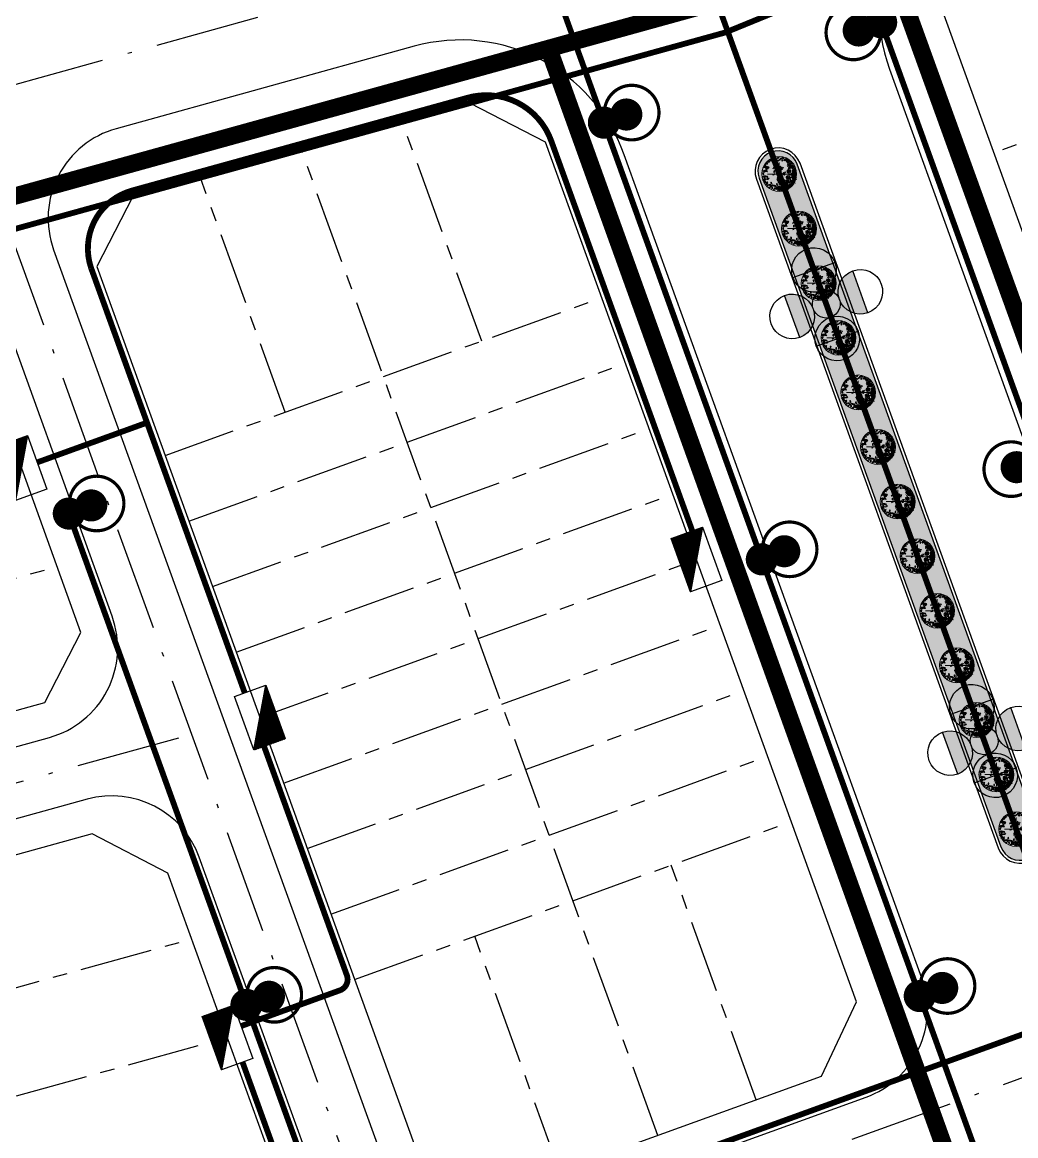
# Model space of a CAD drawing. Header units: metres. Extents: x 566107 to 571261, y 2062953 to 2068466.
# Drawn here: x 568546.2 to 568631.7, y 2066338.8 to 2066434.7 of the extents above; entities that cross this region are included whole.
import ezdxf

# ---------------------------------------------------------------- set-up
doc = ezdxf.new("R2010")
doc.units = ezdxf.units.M
for name, pattern in [('ACAD_ISO10W100', [18.5, 12, -3, 0.5, -3]), ('CENTER', [2, 1.25, -0.25, 0.25, -0.25]), ('HIDDEN', [0.375, 0.25, -0.125])]:
    doc.linetypes.add(name, pattern=pattern)
for name, color, linetype in [('BoThamCo', 94, 'CONTINUOUS'), ('ChiaLo', 128, 'CENTER'), ('Dien', 1, 'CONTINUOUS'), ('Dien CS', 2, 'CONTINUOUS'), ('Dien SH', 6, 'CONTINUOUS'), ('hacth sdd', 8, 'CONTINUOUS'), ('LogDg', 7, 'CONTINUOUS'), ('RANHGIOI', 2, 'HIDDEN'), ('TimDg', 222, 'CONTINUOUS'), ('ViaHeS', 32, 'CONTINUOUS')]:
    doc.layers.add(name, color=color, linetype=linetype)
doc.layers.add('DEN CH', color=3, linetype='CONTINUOUS', lineweight=15)
doc.layers.add('ngau', color=98, linetype='CONTINUOUS', lineweight=9)
doc.styles.get("Standard").update_dxf_attribs({"font": 'VHARIALN.TTF'})
doc.linetypes.add('DD0', pattern='A,12.7,-5.08,["0,4kV",Standard,S=2.54,R=0,X=-2.54,Y=-1.27],-9.35', length=27.13)
doc.linetypes.add('DIEN22KV', pattern='A,12.7,-5.08,["22KV",Standard,S=2.54,R=0,X=-2.54,Y=-1.27],-9.08', length=26.86)
doc.linetypes.add('DIEN35KV', pattern='A,12.7,-5.08,["35KV",Standard,S=2.54,R=0,X=-2.54,Y=-1.27],-9.08', length=26.86)
doc.linetypes.add('DIENCS_LINE', pattern='A,12.7,-5.08,["CS",Standard,S=2.54,R=0,X=-2.54,Y=-1.27],-6.35', length=24.13)

# ---------------------------------------------------------------- blocks, each defined once
blk = doc.blocks.new('ngau')
at = {"layer": 'ngau', "linetype": 'Continuous'}
for p, q in [((0, -1), (0, 1)), ((-1, 0), (1, 0))]:
    blk.add_line(p, q, dxfattribs=at)
blk.add_circle((0, 0), 1.5, dxfattribs=at)
for centre, major_axis, start_param, end_param in [((-1.113, 0.817), (0.0983, 0.0983), 5.687855, 7.236786), ((-0.891, 0.909), (0.127, 0.127), 0.403084, 1.927372), ((-0.987, 1.15), (-0.127, 0.127), 1.97388, 3.498168), ((-0.807, 1.097), (-0.0983, 0.0983), 4.117059, 5.665989), ((-0.694, 1.26), (0.0983, 0.0983), 2.546262, 4.095193), ((-0.472, 1.021), (0.118, 0.118), 0.783862, 2.192432), ((-0.636, 1.215), (0.118, 0.118), 3.925455, 5.334025), ((-0.583, 1.239), (-0.0983, 0.0983), 4.117059, 5.665989), ((-0.47, 1.402), (-0.0983, 0.0983), 0.975466, 2.524397), ((-0.502, 0.889), (-0.0983, 0.0983), 4.117059, 5.665989), ((-0.388, 1.052), (0.0983, 0.0983), 2.546262, 4.095193), ((-0.413, 1.017), (0.0983, 0.0983), 5.687855, 7.236786), ((-0.299, 1.18), (-0.0983, 0.0983), 0.975466, 2.524397), ((-0.255, 1.096), (-0.118, 0.118), -0.786934, 0.621636), ((-0.419, 1.29), (-0.118, 0.118), 2.354658, 3.763228), ((-0.367, 1.313), (0.0983, 0.0983), 5.687855, 7.236786), ((-0.253, 1.477), (-0.0983, 0.0983), 0.975466, 2.524397), ((-0.196, 1.092), (-0.0983, 0.0983), 4.117059, 5.665989), ((-0.083, 1.255), (0.0983, 0.0983), 2.546262, 4.095193), ((-0.019, 1.297), (0.118, 0.118), 0.783862, 2.192432), ((-0.183, 1.491), (0.118, 0.118), 3.925455, 5.334025), ((0.13, 1.131), (0.118, 0.118), 0.783862, 2.192432), ((-0.035, 1.325), (0.118, 0.118), 3.925455, 5.334025), ((0.249, 1.246), (0.118, 0.118), 0.783862, 2.192432), ((0.085, 1.439), (0.118, 0.118), 3.925455, 5.334025), ((0.341, 1.191), (-0.0915, 0.0915), 0.066535, 1.675838), ((0.163, 1.176), (0.0915, 0.0915), 4.778924, 6.388227), ((0.282, 1.298), (0.0983, 0.0983), 5.687855, 7.236786), ((0.395, 1.461), (-0.0983, 0.0983), 0.975466, 2.524397), ((0.475, 1.074), (-0.097, 0.097), -1.534523, 0.025999), ((0.469, 1.269), (-0.097, 0.097), 1.607069, 3.167592), ((0.433, 1.15), (-0.0983, 0.0983), 4.117059, 5.665989), ((0.546, 1.314), (-0.0983, 0.0983), 0.975466, 2.524397), ((0.651, 1.277), (0.0915, 0.0915), 1.637331, 3.246634), ((0.472, 1.262), (-0.0915, 0.0915), 3.208127, 4.817431), ((0.726, 1.142), (-0.118, 0.118), -0.786934, 0.621636), ((0.562, 1.336), (-0.118, 0.118), 2.354658, 3.763228), ((0.592, 1.039), (-0.0983, 0.0983), 4.117059, 5.665989), ((0.705, 1.203), (-0.0983, 0.0983), 0.975466, 2.524397), ((0.671, 1.082), (-0.097, 0.097), -1.534523, 0.025999), ((0.665, 1.277), (0.097, 0.097), 3.177866, 4.738388), ((0.744, 0.906), (0.097, 0.097), 0.036273, 1.596796), ((0.738, 1.101), (0.097, 0.097), 3.177866, 4.738388), ((0.702, 0.982), (-0.0983, 0.0983), 4.117059, 5.665989), ((0.815, 1.146), (0.0983, 0.0983), 2.546262, 4.095193), ((0.92, 1.109), (0.0915, 0.0915), 1.637331, 3.246634), ((0.949, 0.891), (0.0915, 0.0915), 1.637331, 3.246634), ((0.741, 1.094), (0.0915, 0.0915), 4.778924, 6.388227), ((1.007, 0.909), (0.127, 0.127), 0.403084, 1.927372), ((0.911, 1.149), (-0.127, 0.127), 1.97388, 3.498168), ((0.77, 0.876), (0.0915, 0.0915), 4.778924, 6.388227), ((0.898, 0.815), (-0.0983, 0.0983), 4.117059, 5.665989), ((0.973, 1.024), (0.118, 0.118), 3.925455, 5.334025), ((1.138, 0.83), (0.118, 0.118), 0.783862, 2.192432), ((-1.335, 0.136), (0.118, 0.118), 0.783862, 2.192432), ((-1.499, 0.329), (0.118, 0.118), 3.925455, 5.334025), ((-1.28, 0.017), (0.0915, 0.0915), 1.637331, 3.246634), ((-1.459, 0.002), (-0.0915, 0.0915), 3.208127, 4.817431), ((-1.372, 0.688), (-0.118, 0.118), 2.354658, 3.763228), ((-1.208, 0.494), (-0.118, 0.118), -0.786934, 0.621636), ((-1.176, 0.106), (0.118, 0.118), 0.783862, 2.192432), ((-1.34, 0.299), (0.118, 0.118), 3.925455, 5.334025), ((-1.302, 0.188), (0.0983, 0.0983), 5.687855, 7.236786), ((-1.189, 0.351), (-0.0983, 0.0983), 0.975466, 2.524397), ((-1.283, 0.86), (0.118, 0.118), 3.925455, 5.334025), ((-1.119, 0.666), (0.118, 0.118), 0.783862, 2.192432), ((-1.048, 0.464), (0.118, 0.118), 0.783862, 2.192432), ((-1.213, 0.658), (-0.118, 0.118), 2.354658, 3.763228), ((-1.175, 0.546), (-0.0983, 0.0983), 4.117059, 5.665989), ((-1.062, 0.71), (0.0983, 0.0983), 2.546262, 4.095193), ((-1.143, 0.158), (-0.0983, 0.0983), 4.117059, 5.665989), ((-1.03, 0.321), (0.0983, 0.0983), 2.546262, 4.095193), ((-1.026, 0.382), (0.0915, 0.0915), 1.637331, 3.246634), ((-1, 0.981), (-0.0983, 0.0983), 0.975466, 2.524397), ((-1.204, 0.366), (-0.0915, 0.0915), 3.208127, 4.817431), ((-0.913, 0.378), (0.118, 0.118), 0.783862, 2.192432), ((-1.078, 0.572), (0.118, 0.118), 3.925455, 5.334025), ((-1.016, 0.517), (0.0983, 0.0983), 5.687855, 7.236786), ((-0.902, 0.68), (-0.0983, 0.0983), 0.975466, 2.524397), ((-0.401, 0.427), (0.118, 0.118), 0.783862, 2.192432), ((-0.565, 0.621), (0.118, 0.118), 3.925455, 5.334025), ((-0.375, -0.13), (0.118, 0.118), 0.783862, 2.192432), ((-0.539, 0.063), (-0.118, 0.118), 2.354658, 3.763228), ((-0.349, 0.22), (-0.0915, 0.0915), 0.066535, 1.675838), ((-0.527, 0.204), (0.0915, 0.0915), 4.778924, 6.388227), ((-0.342, 0.423), (0.0983, 0.0983), 5.687855, 7.236786), ((-0.228, 0.586), (-0.0983, 0.0983), 0.975466, 2.524397), ((-0.026, 0.511), (0.118, 0.118), 3.925455, 5.334025), ((0.138, 0.317), (0.118, 0.118), 0.783862, 2.192432), ((0.005, 0.446), (0.0983, 0.0983), 5.687855, 7.236786), ((0.118, 0.61), (0.0983, 0.0983), 2.546262, 4.095193), ((0.21, 0.597), (0.0915, 0.0915), 1.637331, 3.246634), ((0.224, 0.275), (0.0915, 0.0915), 1.637331, 3.246634), ((0.032, 0.581), (-0.0915, 0.0915), 3.208127, 4.817431), ((0.046, 0.259), (-0.0915, 0.0915), 3.208127, 4.817431), ((0.294, 0.407), (0.127, 0.127), 0.403084, 1.927372), ((0.198, 0.647), (-0.127, 0.127), 1.97388, 3.498168), ((0.298, -0.111), (-0.118, 0.118), -0.786934, 0.621636), ((0.134, 0.082), (-0.118, 0.118), 2.354658, 3.763228), ((0.158, 0.352), (0.0983, 0.0983), 5.687855, 7.236786), ((0.271, 0.515), (-0.0983, 0.0983), 0.975466, 2.524397), ((0.357, -0.116), (0.0983, 0.0983), 5.687855, 7.236786), ((0.47, 0.048), (-0.0983, 0.0983), 0.975466, 2.524397), ((0.506, 0.005), (0.127, 0.127), 0.403084, 1.927372), ((0.41, 0.245), (-0.127, 0.127), 1.97388, 3.498168), ((0.737, 0.14), (0.097, 0.097), 0.036273, 1.596796), ((0.731, 0.335), (-0.097, 0.097), 1.607069, 3.167592), ((0.695, 0.217), (0.0983, 0.0983), 5.687855, 7.236786), ((0.808, 0.38), (-0.0983, 0.0983), 0.975466, 2.524397), ((0.837, 0.074), (0.118, 0.118), 0.783862, 2.192432), ((0.673, 0.268), (0.118, 0.118), 3.925455, 5.334025), ((0.773, 0.688), (0.097, 0.097), 0.036273, 1.596796), ((0.767, 0.883), (0.097, 0.097), 3.177866, 4.738388), ((0.731, 0.764), (-0.0983, 0.0983), 4.117059, 5.665989), ((0.844, 0.928), (0.0983, 0.0983), 2.546262, 4.095193), ((0.873, 0.622), (0.118, 0.118), 0.783862, 2.192432), ((0.709, 0.816), (0.118, 0.118), 3.925455, 5.334025), ((0.924, 0.414), (-0.127, 0.127), -1.167712, 0.356575), ((0.828, 0.655), (0.127, 0.127), 3.544677, 5.068964), ((0.913, 0.343), (-0.0915, 0.0915), 0.066535, 1.675838), ((0.925, 0.161), (0.0915, 0.0915), 1.637331, 3.246634), ((0.734, 0.328), (-0.0915, 0.0915), 3.208127, 4.817431), ((0.824, 0.403), (0.118, 0.118), 3.925455, 5.334025), ((0.988, 0.209), (0.118, 0.118), 0.783862, 2.192432), ((0.746, 0.145), (-0.0915, 0.0915), 3.208127, 4.817431), ((0.961, 0.708), (0.0915, 0.0915), 1.637331, 3.246634), ((0.854, 0.106), (0.0983, 0.0983), 5.687855, 7.236786), ((0.967, 0.269), (0.0983, 0.0983), 2.546262, 4.095193), ((0.933, 0.148), (0.097, 0.097), 0.036273, 1.596796), ((0.927, 0.343), (0.097, 0.097), 3.177866, 4.738388), ((0.86, 0.95), (0.118, 0.118), 3.925455, 5.334025), ((1.024, 0.756), (0.118, 0.118), 0.783862, 2.192432), ((0.782, 0.693), (-0.0915, 0.0915), 3.208127, 4.817431), ((0.89, 0.654), (0.0983, 0.0983), 5.687855, 7.236786), ((1.003, 0.817), (-0.0983, 0.0983), 0.975466, 2.524397), ((0.969, 0.696), (0.097, 0.097), 0.036273, 1.596796), ((0.963, 0.891), (0.097, 0.097), 3.177866, 4.738388), ((1.012, 0.979), (0.0983, 0.0983), 2.546262, 4.095193), ((1.042, 0.52), (-0.097, 0.097), -1.534523, 0.025999), ((1.036, 0.715), (-0.097, 0.097), 1.607069, 3.167592), ((1, 0.596), (-0.0983, 0.0983), 4.117059, 5.665989), ((1.113, 0.76), (-0.0983, 0.0983), 0.975466, 2.524397), ((0.978, 0.648), (-0.118, 0.118), 2.354658, 3.763228), ((1.142, 0.454), (-0.118, 0.118), -0.786934, 0.621636), ((1.112, 0.721), (0.127, 0.127), 0.083501, 1.607789), ((1.096, 0.98), (0.127, 0.127), 3.225094, 4.749382), ((1.009, -0.096), (-0.118, 0.118), 4.155471, 5.564041), ((1.161, 0.108), (0.118, 0.118), 2.584675, 3.993245), ((1.239, 0.066), (0.097, 0.097), 1.837086, 3.397609), ((1.218, 0.723), (0.0915, 0.0915), 1.637331, 3.246634), ((1.23, 0.54), (-0.0915, 0.0915), 0.066535, 1.675838), ((1.216, 0.138), (-0.0915, 0.0915), -1.274245, 0.335058), ((1.16, 0.308), (-0.0915, 0.0915), 1.867348, 3.476651), ((1.112, 0.204), (0.118, 0.118), 5.726268, 7.134838), ((1.263, 0.408), (-0.118, 0.118), 1.013879, 2.422449), ((1.051, 0.016), (0.097, 0.097), 4.978679, 6.539201), ((1.039, 0.708), (-0.0915, 0.0915), 3.208127, 4.817431), ((1.293, 0.588), (-0.118, 0.118), -0.786934, 0.621636), ((1.129, 0.782), (-0.118, 0.118), 2.354658, 3.763228), ((1.051, 0.525), (0.0915, 0.0915), 4.778924, 6.388227), ((1.159, 0.486), (-0.0983, 0.0983), 4.117059, 5.665989), ((1.272, 0.649), (-0.0983, 0.0983), 0.975466, 2.524397), ((1.238, 0.528), (-0.097, 0.097), -1.534523, 0.025999), ((1.232, 0.723), (-0.097, 0.097), 1.607069, 3.167592), ((1.3, 0.001), (-0.0983, 0.0983), -0.365314, 1.183617), ((1.115, 0.074), (0.0983, 0.0983), 4.347075, 5.896006), ((1.289, -0.109), (-0.0915, 0.0915), -1.274245, 0.335058), ((1.233, 0.062), (0.0915, 0.0915), 3.438144, 5.047447), ((1.331, 0.122), (-0.0983, 0.0983), -0.365314, 1.183617), ((1.341, 0.367), (0.097, 0.097), 1.837086, 3.397609), ((1.146, 0.195), (0.0983, 0.0983), 4.347075, 5.896006), ((1.153, 0.316), (-0.097, 0.097), 3.407882, 4.968405), ((1.394, 0.178), (-0.097, 0.097), 0.26629, 1.826812), ((1.403, 0.301), (0.0983, 0.0983), 1.205483, 2.754413), ((1.277, 0.087), (-0.118, 0.118), 4.155471, 5.564041), ((1.428, 0.291), (0.118, 0.118), 2.584675, 3.993245), ((1.218, 0.375), (-0.0983, 0.0983), 2.776279, 4.32521), ((1.391, 0.191), (-0.0915, 0.0915), -1.274245, 0.335058), ((1.335, 0.362), (-0.0915, 0.0915), 1.867348, 3.476651), ((1.206, 0.127), (0.097, 0.097), 4.978679, 6.539201), ((1.3, 0.378), (-0.0983, 0.0983), 4.117059, 5.665989), ((1.413, 0.542), (0.0983, 0.0983), 2.546262, 4.095193), ((1.213, 0.061), (-0.0915, 0.0915), 3.208127, 4.817431), ((1.303, 0.136), (-0.118, 0.118), 2.354658, 3.763228), ((1.467, -0.058), (-0.118, 0.118), -0.786934, 0.621636), ((1.412, -0.118), (0.097, 0.097), 0.036273, 1.596796), ((-1.47, -0.139), (0.118, 0.118), 3.925455, 5.334025), ((-1.306, -0.333), (0.118, 0.118), 0.783862, 2.192432), ((-1.429, -0.37), (0.118, 0.118), 3.925455, 5.334025), ((-1.265, -0.564), (0.118, 0.118), 0.783862, 2.192432), ((-1.194, -0.558), (0.0915, 0.0915), 1.637331, 3.246634), ((-1.15, -0.795), (0.118, 0.118), 0.783862, 2.192432), ((-1.314, -0.602), (0.118, 0.118), 3.925455, 5.334025), ((-1.147, -0.363), (0.118, 0.118), 0.783862, 2.192432), ((-1.311, -0.169), (0.118, 0.118), 3.925455, 5.334025), ((-1.273, -0.281), (-0.0983, 0.0983), 4.117059, 5.665989), ((-1.16, -0.117), (0.0983, 0.0983), 2.546262, 4.095193), ((-1.373, -0.573), (-0.0915, 0.0915), 3.208127, 4.817431), ((-1.124, -0.445), (-0.0915, 0.0915), 0.066535, 1.675838), ((-1.303, -0.461), (0.0915, 0.0915), 4.778924, 6.388227), ((-0.99, -0.825), (0.118, 0.118), 0.783862, 2.192432), ((-1.155, -0.632), (0.118, 0.118), 3.925455, 5.334025), ((-1.153, -0.77), (0.118, 0.118), 3.925455, 5.334025), ((-0.989, -0.964), (0.118, 0.118), 0.783862, 2.192432), ((-1.114, -0.31), (0.0983, 0.0983), 5.687855, 7.236786), ((-1.001, -0.147), (-0.0983, 0.0983), 0.975466, 2.524397), ((-0.948, -0.535), (0.127, 0.127), 0.403084, 1.927372), ((-1.044, -0.294), (-0.127, 0.127), 1.97388, 3.498168), ((-1.05, -0.886), (-0.118, 0.118), 2.354658, 3.763228), ((-0.886, -1.079), (-0.118, 0.118), -0.786934, 0.621636), ((-0.853, -1.027), (-0.0983, 0.0983), 4.117059, 5.665989), ((-0.74, -0.864), (0.0983, 0.0983), 2.546262, 4.095193), ((-0.592, -0.781), (-0.0915, 0.0915), 0.066535, 1.675838), ((-0.77, -0.796), (0.0915, 0.0915), 4.778924, 6.388227), ((-0.585, -1.079), (-0.0983, 0.0983), 4.117059, 5.665989), ((-0.472, -0.915), (0.0983, 0.0983), 2.546262, 4.095193), ((-0.425, -1.108), (0.0983, 0.0983), 5.687855, 7.236786), ((-0.1, -0.896), (-0.0915, 0.0915), 0.066535, 1.675838), ((-0.124, -0.525), (-0.097, 0.097), -1.534523, 0.025999), ((-0.13, -0.33), (-0.097, 0.097), 1.607069, 3.167592), ((-0.279, -0.912), (0.0915, 0.0915), 4.778924, 6.388227), ((-0.166, -0.448), (0.0983, 0.0983), 5.687855, 7.236786), ((-0.053, -0.285), (-0.0983, 0.0983), 0.975466, 2.524397), ((-0.024, -0.591), (0.118, 0.118), 0.783862, 2.192432), ((-0.188, -0.397), (0.118, 0.118), 3.925455, 5.334025), ((-0.09, -0.761), (0.0983, 0.0983), 5.687855, 7.236786), ((0.023, -0.598), (-0.0983, 0.0983), 0.975466, 2.524397), ((0.007, -0.832), (-0.097, 0.097), -1.534523, 0.025999), ((0.001, -0.637), (-0.097, 0.097), 1.607069, 3.167592), ((0.052, -0.322), (-0.0915, 0.0915), 0.066535, 1.675838), ((0.064, -0.504), (-0.0915, 0.0915), 0.066535, 1.675838), ((-0.127, -0.337), (0.0915, 0.0915), 4.778924, 6.388227), ((-0.037, -0.262), (0.118, 0.118), 3.925455, 5.334025), ((0.127, -0.456), (0.118, 0.118), 0.783862, 2.192432), ((-0.115, -0.52), (-0.0915, 0.0915), 3.208127, 4.817431), ((0.072, -0.517), (0.097, 0.097), 0.036273, 1.596796), ((0.066, -0.322), (0.097, 0.097), 3.177866, 4.738388), ((0.195, -0.811), (-0.0915, 0.0915), 0.066535, 1.675838), ((0.094, -0.569), (0.118, 0.118), 3.925455, 5.334025), ((0.258, -0.763), (0.118, 0.118), 0.783862, 2.192432), ((0.016, -0.826), (-0.0915, 0.0915), 3.208127, 4.817431), ((0.254, -0.975), (-0.0915, 0.0915), 0.066535, 1.675838), ((0.075, -0.99), (0.0915, 0.0915), 4.778924, 6.388227), ((0.309, -1.027), (0.097, 0.097), 0.036273, 1.596796), ((0.302, -0.832), (0.097, 0.097), 3.177866, 4.738388), ((0.35, -0.319), (0.0915, 0.0915), 1.637331, 3.246634), ((0.267, -0.95), (-0.0983, 0.0983), 4.117059, 5.665989), ((0.38, -0.787), (0.0983, 0.0983), 2.546262, 4.095193), ((0.409, -1.093), (0.118, 0.118), 0.783862, 2.192432), ((0.245, -0.899), (0.118, 0.118), 3.925455, 5.334025), ((0.171, -0.334), (0.0915, 0.0915), 4.778924, 6.388227), ((0.356, -0.616), (-0.0983, 0.0983), 4.117059, 5.665989), ((0.47, -0.453), (-0.0983, 0.0983), 0.975466, 2.524397), ((0.485, -0.824), (-0.0915, 0.0915), 0.066535, 1.675838), ((0.497, -1.006), (0.0915, 0.0915), 1.637331, 3.246634), ((0.306, -0.839), (0.0915, 0.0915), 4.778924, 6.388227), ((0.56, -0.958), (0.118, 0.118), 0.783862, 2.192432), ((0.396, -0.764), (0.118, 0.118), 3.925455, 5.334025), ((0.318, -1.022), (-0.0915, 0.0915), 3.208127, 4.817431), ((0.426, -1.061), (-0.0983, 0.0983), 4.117059, 5.665989), ((0.539, -0.898), (-0.0983, 0.0983), 0.975466, 2.524397), ((0.505, -1.018), (0.097, 0.097), 0.036273, 1.596796), ((0.499, -0.824), (0.097, 0.097), 3.177866, 4.738388), ((0.593, -0.761), (0.097, 0.097), 0.036273, 1.596796), ((0.587, -0.566), (0.097, 0.097), 3.177866, 4.738388), ((0.52, -0.89), (0.118, 0.118), 3.925455, 5.334025), ((0.685, -1.083), (0.118, 0.118), 0.783862, 2.192432), ((0.551, -0.684), (-0.0983, 0.0983), 4.117059, 5.665989), ((0.664, -0.521), (0.0983, 0.0983), 2.546262, 4.095193), ((0.693, -0.826), (-0.118, 0.118), -0.786934, 0.621636), ((0.529, -0.633), (-0.118, 0.118), 2.354658, 3.763228), ((0.656, -0.393), (0.097, 0.097), 0.036273, 1.596796), ((0.65, -0.198), (0.097, 0.097), 3.177866, 4.738388), ((0.614, -0.317), (-0.0983, 0.0983), 4.117059, 5.665989), ((0.728, -0.153), (-0.0983, 0.0983), 0.975466, 2.524397), ((0.592, -0.265), (0.118, 0.118), 3.925455, 5.334025), ((0.756, -0.459), (0.118, 0.118), 0.783862, 2.192432), ((0.774, -0.911), (-0.118, 0.118), -0.786934, 0.621636), ((0.61, -0.717), (-0.118, 0.118), 2.354658, 3.763228), ((0.769, -0.557), (0.0915, 0.0915), 1.637331, 3.246634), ((0.781, -0.74), (0.0915, 0.0915), 1.637331, 3.246634), ((0.59, -0.573), (-0.0915, 0.0915), 3.208127, 4.817431), ((0.68, -0.498), (0.118, 0.118), 3.925455, 5.334025), ((0.844, -0.692), (-0.118, 0.118), -0.786934, 0.621636), ((0.844, -1.113), (0.118, 0.118), 0.783862, 2.192432), ((0.68, -0.919), (0.118, 0.118), 3.925455, 5.334025), ((0.602, -0.755), (0.0915, 0.0915), 4.778924, 6.388227), ((0.71, -0.795), (-0.0983, 0.0983), 4.117059, 5.665989), ((0.823, -0.632), (-0.0983, 0.0983), 0.975466, 2.524397), ((0.789, -0.752), (0.097, 0.097), 0.036273, 1.596796), ((0.783, -0.557), (-0.097, 0.097), 1.607069, 3.167592), ((0.717, -1.031), (-0.0983, 0.0983), 4.117059, 5.665989), ((0.831, -0.868), (0.0983, 0.0983), 2.546262, 4.095193), ((0.832, -0.19), (0.0915, 0.0915), 1.637331, 3.246634), ((0.844, -0.372), (-0.0915, 0.0915), 0.066535, 1.675838), ((0.653, -0.205), (0.0915, 0.0915), 4.778924, 6.388227), ((0.743, -0.131), (-0.118, 0.118), 2.354658, 3.763228), ((0.908, -0.324), (0.118, 0.118), 0.783862, 2.192432), ((0.665, -0.388), (0.0915, 0.0915), 4.778924, 6.388227), ((0.773, -0.427), (0.0983, 0.0983), 5.687855, 7.236786), ((0.886, -0.264), (-0.0983, 0.0983), 0.975466, 2.524397), ((0.852, -0.385), (-0.097, 0.097), -1.534523, 0.025999), ((0.846, -0.19), (-0.097, 0.097), 1.607069, 3.167592), ((0.779, -0.76), (0.0983, 0.0983), 5.687855, 7.236786), ((0.893, -0.597), (-0.0983, 0.0983), 0.975466, 2.524397), ((0.9, -0.169), (0.097, 0.097), 0.036273, 1.596796), ((0.894, 0.026), (0.097, 0.097), 3.177866, 4.738388), ((0.911, -1.047), (0.097, 0.097), 0.036273, 1.596796), ((0.905, -0.853), (0.097, 0.097), 3.177866, 4.738388), ((1.002, -0.795), (0.118, 0.118), 0.783862, 2.192432), ((0.838, -0.601), (0.118, 0.118), 3.925455, 5.334025), ((0.869, -0.971), (-0.0983, 0.0983), 4.117059, 5.665989), ((0.982, -0.808), (-0.0983, 0.0983), 0.975466, 2.524397), ((1.011, -1.113), (-0.118, 0.118), -0.786934, 0.621636), ((0.847, -0.919), (-0.118, 0.118), 2.354658, 3.763228), ((0.877, -1.061), (0.0983, 0.0983), 5.687855, 7.236786), ((0.99, -0.898), (-0.0983, 0.0983), 0.975466, 2.524397), ((1.043, -0.403), (0.118, 0.118), 0.783862, 2.192432), ((0.879, -0.209), (0.118, 0.118), 3.925455, 5.334025), ((1.029, -0.444), (-0.0915, 0.0915), 0.066535, 1.675838), ((1.069, -0.96), (0.118, 0.118), 0.783862, 2.192432), ((0.905, -0.766), (-0.118, 0.118), 2.354658, 3.763228), ((0.85, -0.46), (-0.0915, 0.0915), 3.208127, 4.817431), ((1.087, -0.844), (0.0915, 0.0915), 1.637331, 3.246634), ((1.095, -0.61), (-0.0915, 0.0915), 0.066535, 1.675838), ((1.099, -1.027), (-0.0915, 0.0915), 0.066535, 1.675838), ((0.908, -0.86), (-0.0915, 0.0915), 3.208127, 4.817431), ((1.113, -0.162), (-0.0915, 0.0915), -1.274245, 0.335058), ((1.058, 0.008), (0.0915, 0.0915), 3.438144, 5.047447), ((0.916, -0.625), (0.0915, 0.0915), 4.778924, 6.388227), ((0.998, -0.785), (-0.118, 0.118), 2.354658, 3.763228), ((1.162, -0.979), (-0.118, 0.118), -0.786934, 0.621636), ((0.92, -1.042), (0.0915, 0.0915), 4.778924, 6.388227), ((1.107, -1.039), (-0.097, 0.097), -1.534523, 0.025999), ((1.101, -0.844), (-0.097, 0.097), 1.607069, 3.167592), ((1.148, -0.761), (-0.0915, 0.0915), -1.274245, 0.335058), ((1.093, -0.591), (-0.0915, 0.0915), 1.867348, 3.476651), ((1.044, -0.695), (0.118, 0.118), 5.726268, 7.134838), ((1.196, -0.491), (-0.118, 0.118), 1.013879, 2.422449), ((1.229, -0.179), (0.0983, 0.0983), 1.205483, 2.754413), ((1.102, -0.407), (0.0983, 0.0983), 5.687855, 7.236786), ((1.215, -0.244), (-0.0983, 0.0983), 0.975466, 2.524397), ((1.044, -0.106), (0.0983, 0.0983), 4.347075, 5.896006), ((1.264, -0.778), (-0.0983, 0.0983), -0.365314, 1.183617), ((1.274, -0.532), (0.097, 0.097), 1.837086, 3.397609), ((1.251, -0.461), (-0.0915, 0.0915), -1.274245, 0.335058), ((1.195, -0.291), (-0.0915, 0.0915), 1.867348, 3.476651), ((1.292, -0.123), (0.097, 0.097), 1.837086, 3.397609), ((1.146, -0.395), (-0.118, 0.118), 4.155471, 5.564041), ((1.298, -0.191), (0.118, 0.118), 2.584675, 3.993245), ((1.079, -0.705), (-0.0983, 0.0983), 2.776279, 4.32521), ((1.085, -0.583), (-0.097, 0.097), 3.407882, 4.968405), ((1.175, -0.213), (-0.118, 0.118), 4.155471, 5.564041), ((1.326, -0.009), (-0.118, 0.118), 1.013879, 2.422449), ((1.327, -0.722), (-0.097, 0.097), 0.26629, 1.826812), ((1.103, -0.173), (0.097, 0.097), 4.978679, 6.539201), ((1.335, -0.598), (0.0983, 0.0983), 1.205483, 2.754413), ((1.21, -0.812), (-0.118, 0.118), 4.155471, 5.564041), ((1.361, -0.608), (0.118, 0.118), 2.584675, 3.993245), ((1.15, -0.525), (0.0983, 0.0983), 4.347075, 5.896006), ((1.324, -0.708), (0.0915, 0.0915), 0.296551, 1.905854), ((1.268, -0.537), (0.0915, 0.0915), 3.438144, 5.047447), ((1.366, -0.477), (0.0983, 0.0983), 1.205483, 2.754413), ((1.138, -0.772), (0.097, 0.097), 4.978679, 6.539201), ((1.376, -0.232), (-0.097, 0.097), 0.26629, 1.826812), ((1.181, -0.404), (0.0983, 0.0983), 4.347075, 5.896006), ((1.188, -0.283), (0.097, 0.097), 4.978679, 6.539201), ((1.429, -0.421), (0.097, 0.097), 1.837086, 3.397609), ((1.438, -0.297), (0.0983, 0.0983), 1.205483, 2.754413), ((1.312, -0.512), (0.118, 0.118), 5.726268, 7.134838), ((1.463, -0.308), (-0.118, 0.118), 1.013879, 2.422449), ((1.225, -0.122), (0.0915, 0.0915), 4.778924, 6.388227), ((1.333, -0.161), (-0.0983, 0.0983), 4.117059, 5.665989), ((1.446, 0.002), (-0.0983, 0.0983), 0.975466, 2.524397), ((1.253, -0.224), (0.0983, 0.0983), 4.347075, 5.896006), ((1.426, -0.408), (-0.0915, 0.0915), -1.274245, 0.335058), ((1.37, -0.237), (-0.0915, 0.0915), 1.867348, 3.476651), ((1.241, -0.472), (0.097, 0.097), 4.978679, 6.539201), ((1.406, 0.076), (0.097, 0.097), 3.177866, 4.738388), ((-0.737, -1.245), (-0.118, 0.118), -0.786934, 0.621636), ((-0.902, -1.051), (-0.118, 0.118), 2.354658, 3.763228), ((-0.782, -0.937), (0.118, 0.118), 3.925455, 5.334025), ((-0.618, -1.131), (0.118, 0.118), 0.783862, 2.192432), ((-0.526, -1.185), (0.0915, 0.0915), 1.637331, 3.246634), ((-0.704, -1.201), (-0.0915, 0.0915), 3.208127, 4.817431), ((-0.353, -1.415), (0.118, 0.118), 0.783862, 2.192432), ((-0.518, -1.221), (-0.118, 0.118), 2.354658, 3.763228), ((-0.312, -0.945), (-0.0983, 0.0983), 0.975466, 2.524397), ((-0.251, -1.243), (0.118, 0.118), 0.783862, 2.192432), ((-0.415, -1.049), (0.118, 0.118), 3.925455, 5.334025), ((-0.321, -1.362), (0.0983, 0.0983), 5.687855, 7.236786), ((-0.207, -1.199), (-0.0983, 0.0983), 0.975466, 2.524397), ((-0.29, -1.053), (0.118, 0.118), 3.925455, 5.334025), ((-0.126, -1.247), (0.118, 0.118), 0.783862, 2.192432), ((-0.082, -1.4), (0.097, 0.097), 0.036273, 1.596796), ((-0.088, -1.205), (0.097, 0.097), 3.177866, 4.738388), ((-0.124, -1.323), (-0.0983, 0.0983), 4.117059, 5.665989), ((-0.011, -1.16), (-0.0983, 0.0983), 0.975466, 2.524397), ((0.018, -1.465), (-0.118, 0.118), -0.786934, 0.621636), ((-0.146, -1.272), (-0.118, 0.118), 2.354658, 3.763228), ((-0.093, -1.194), (-0.0983, 0.0983), 4.117059, 5.665989), ((0.02, -1.031), (0.0983, 0.0983), 2.546262, 4.095193), ((0.094, -1.196), (0.0915, 0.0915), 1.637331, 3.246634), ((0.106, -1.379), (-0.0915, 0.0915), 0.066535, 1.675838), ((-0.085, -1.212), (-0.0915, 0.0915), 3.208127, 4.817431), ((0.005, -1.137), (-0.118, 0.118), 2.354658, 3.763228), ((0.169, -1.331), (-0.118, 0.118), -0.786934, 0.621636), ((-0.073, -1.394), (0.0915, 0.0915), 4.778924, 6.388227), ((0.035, -1.434), (-0.0983, 0.0983), 4.117059, 5.665989), ((0.148, -1.271), (-0.0983, 0.0983), 0.975466, 2.524397), ((0.114, -1.391), (0.097, 0.097), 0.036273, 1.596796), ((0.108, -1.196), (0.097, 0.097), 3.177866, 4.738388), ((0.066, -1.224), (-0.0983, 0.0983), 4.117059, 5.665989), ((0.18, -1.061), (0.0983, 0.0983), 2.546262, 4.095193), ((0.171, -1.478), (0.0983, 0.0983), 5.687855, 7.236786), ((0.284, -1.315), (0.0983, 0.0983), 2.546262, 4.095193), ((0.395, -1.246), (-0.0915, 0.0915), 0.066535, 1.675838), ((0.216, -1.261), (0.0915, 0.0915), 4.778924, 6.388227), ((0.455, -1.415), (0.102, 0.102), 1.007363, 2.527116), ((0.325, -1.227), (-0.0983, 0.0983), 4.117059, 5.665989), ((0.438, -1.064), (-0.0983, 0.0983), 0.975466, 2.524397), ((0.281, -1.299), (0.102, 0.102), 4.148956, 5.668709), ((0.532, -1.36), (0.0915, 0.0915), 1.637331, 3.246634), ((0.353, -1.375), (-0.0915, 0.0915), 3.208127, 4.817431), ((0.578, -1.297), (-0.097, 0.097), -1.534523, 0.025999), ((0.572, -1.103), (-0.097, 0.097), 1.607069, 3.167592), ((0.536, -1.221), (0.0983, 0.0983), 5.687855, 7.236786), ((0.649, -1.058), (-0.0983, 0.0983), 0.975466, 2.524397), ((0.678, -1.363), (0.118, 0.118), 0.783862, 2.192432), ((0.514, -1.169), (0.118, 0.118), 3.925455, 5.334025), ((0.754, -1.094), (-0.0915, 0.0915), 0.066535, 1.675838), ((0.766, -1.277), (0.0915, 0.0915), 1.637331, 3.246634), ((0.575, -1.11), (-0.0915, 0.0915), 3.208127, 4.817431), ((0.829, -1.229), (0.118, 0.118), 0.783862, 2.192432), ((0.665, -1.035), (0.118, 0.118), 3.925455, 5.334025), ((0.587, -1.292), (-0.0915, 0.0915), 3.208127, 4.817431), ((0.695, -1.332), (-0.0983, 0.0983), 4.117059, 5.665989), ((0.808, -1.168), (0.0983, 0.0983), 2.546262, 4.095193), ((0.774, -1.289), (0.097, 0.097), 0.036273, 1.596796), ((0.768, -1.094), (0.097, 0.097), 3.177866, 4.738388), ((0.815, -1.006), (-0.118, 0.118), 2.354658, 3.763228), ((0.979, -1.199), (0.118, 0.118), 0.783862, 2.192432)]:
    blk.add_ellipse(centre, major_axis=major_axis, ratio=1, start_param=start_param, end_param=end_param, dxfattribs=at)
blk = doc.blocks.new('TCT')
at = {"layer": 'Dien SH', "linetype": 'ACAD_ISO10W100'}
h = blk.add_hatch(dxfattribs=at)
h.set_pattern_fill('ANSI31', color=8, scale=0.2, angle=359.88215, style=0)
h.set_pattern_definition([(44.8821451, (4489.845165, -1045.592617), (-0.01764126996, 0.0177139943), [])])
h.paths.add_polyline_path([(-0.858, 0.505), (-2.415, -0.263), (-2.417, -1.412), (2.406, -1.422)])
h.paths.add_polyline_path([(-0.858, 0.505), (-2.411, 1.422), (-2.415, -0.263)])
at = {"layer": 'Dien SH', "color": 4, "linetype": 'ACAD_ISO10W100'}
blk.add_line((-2.412, 1.412), (2.412, -1.412), dxfattribs=at)
at = {"layer": 'Dien SH', "color": 4, "linetype": 'Continuous'}
blk.add_lwpolyline([(-2.412, 1.412), (2.412, 1.412), (2.412, -1.412), (-2.412, -1.412)], close=True, dxfattribs=at)
blk = doc.blocks.new('CS01')
at = {"layer": 'Dien CS', "color": 7, "linetype": 'Continuous', "ltscale": 20}
for points, const_width in [([(0.511, 0.465, -1), (-0.511, -0.465, -1)], 1.383), ([(1.738, -0.965, -1), (-1.738, -4.13, -1)], 0.277), ([(0.511, -1.592, -1), (-0.511, -2.523, -1)], 1.383)]:
    blk.add_lwpolyline(points, format="xyb", close=True, dxfattribs=dict(at, const_width=const_width))
blk = doc.blocks.new('*E27')
at = {"layer": 'DEN CH'}
h = blk.add_hatch(color=256, dxfattribs=at)
h.paths.add_polyline_path([(2380624.58, -1351125.02, -0.000003), (2380624.58, -1351125.02, 0.390931), (2380623.09, -1351126.4, -0.012519), (2380623.08, -1351126.52, 0.414211), (2380624.58, -1351128.02, -0.000003), (2380624.58, -1351128.02, 0.414211), (2380626.08, -1351126.52, 0.414211)])
h.paths.add_polyline_path([(2380628.48, -1351124.12, 0.414214), (2380626.08, -1351126.52, 0.414214), (2380628.48, -1351128.92)])
h.paths.add_polyline_path([(2380626.98, -1351122.62), (2380622.18, -1351122.62, 0.414212), (2380624.58, -1351125.02, -0.000004), (2380624.58, -1351125.02, 0.414212)])
h.paths.add_polyline_path([(2380623.08, -1351126.52, -0.020036), (2380623.09, -1351126.4, 0.003757), (2380623.09, -1351126.36, 0.414214), (2380620.69, -1351123.96), (2380620.69, -1351128.76, 0.395271)])
h.paths.add_polyline_path([(2380624.58, -1351128.02, -0.000004), (2380624.58, -1351128.02, 0.414212), (2380622.18, -1351130.42), (2380626.98, -1351130.42, 0.414212)])
blk = doc.blocks.new('den chum')
at = {"layer": 'Dien CS', "color": 11}
for p, q in [((-1.92, 3.12), (1.92, 3.12)), ((-3.116, 2.045), (-3.116, -1.795)), ((3.12, 1.92), (3.12, -1.92)), ((-1.92, -3.12), (1.92, -3.12))]:
    blk.add_line(p, q, dxfattribs=at)
for centre, major_axis in [((0, 3.12), (1.358, 1.358)), ((-3.116, 0.125), (1.358, 1.358)), ((3.12, 0), (1.358, 1.358)), ((0, 0), (0.849, 0.849)), ((0, -3.12), (1.358, 1.358))]:
    blk.add_ellipse(centre, major_axis=major_axis, ratio=1, start_param=5.497787, end_param=11.780972, dxfattribs=at)
at = {"layer": 'Dien CS', "xscale": 0.7999999998137355, "yscale": 0.8000000002793968, "zscale": 0.8}
blk.add_blockref('*E27', (-1904499.666, 1080901.213), dxfattribs=at)
blk = doc.blocks.new('cs12')
at = {"layer": 'Dien CS', "color": 7, "linetype": 'Continuous', "ltscale": 20}
for points, const_width in [([(1.738, 0.965, 1), (-1.738, 4.13, 1)], 0.277), ([(0.511, 1.592, 1), (-0.511, 2.523, 1)], 1.383), ([(0.511, 0.465, -1), (-0.511, -0.465, -1)], 1.383)]:
    blk.add_lwpolyline(points, format="xyb", close=True, dxfattribs=dict(at, const_width=const_width))

msp = doc.modelspace()

# ---------------------------------------------------------------- hatches: boundary and pattern name
at = {"layer": 'hacth sdd'}
h = msp.add_hatch(dxfattribs=at)
h.set_pattern_fill('CROSS', color=64, scale=0.05, style=0)
h.set_pattern_definition([(0, (568609.64062, 2066362.58562), (0.3175, 0.3175), [0.15875, -0.47625]), (90, (568609.72, 2066362.50624), (-0.3175, 0.3175), [0.15875, -0.47625])])
edge = h.paths.add_edge_path()
edge.add_line((568609.641, 2066421.248), (568630.478, 2066363.636))
edge.add_arc((568632.124, 2066364.231), 1.75, 199.88428, 379.88428)
edge.add_line((568633.769, 2066364.826), (568612.932, 2066422.438))
edge.add_arc((568611.287, 2066421.841), 1.75, 19.94735, 199.82121)

# ---------------------------------------------------------------- linework, layer by layer
at = {"layer": 'BoThamCo'}
msp.add_lwpolyline([(568609.641, 2066421.248), (568630.478, 2066363.636, 1), (568633.769, 2066364.826), (568612.932, 2066422.438, 0.9989)], format="xyb", close=True, dxfattribs=at)
at = {"layer": 'ChiaLo', "ltscale": 5}
for points in [[(568667.058, 2066436.873), (568629.869, 2066423.422)], [(568585.741, 2066407.207), (568578.91, 2066426.094)], [(568600.916, 2066338.79), (568570.21, 2066423.688)], [(568568.814, 2066401.085), (568561.51, 2066421.282)], [(568558.47, 2066397.344), (568596.086, 2066410.949)], [(568560.511, 2066391.701), (568598.126, 2066405.306)], [(568562.552, 2066386.059), (568600.167, 2066399.664)], [(568564.592, 2066380.417), (568602.208, 2066394.022)], [(568530.011, 2066382.482), (568549.168, 2066387.78)], [(568566.633, 2066374.775), (568604.248, 2066388.379)], [(568568.674, 2066369.132), (568606.289, 2066382.737)], [(568570.715, 2066363.49), (568608.33, 2066377.095)], [(568572.755, 2066357.848), (568610.371, 2066371.453)], [(568574.796, 2066352.205), (568612.411, 2066365.81)], [(568609.38, 2066341.851), (568602.067, 2066362.069)], [(568592.453, 2066335.729), (568585.14, 2066355.947)], [(568541.598, 2066350.411), (568560.767, 2066355.712)], [(568449.284, 2066315.543), (568563.837, 2066347.223)]]:
    msp.add_lwpolyline(points, dxfattribs=at)
at = {"layer": 'Dien', "linetype": 'DIEN35KV', "const_width": 1.5, "elevation": 0}
msp.add_lwpolyline([(568594.875, 2066516.324), (568610.211, 2066469.317), (568734.128, 2066126.734), (568772.926, 2066018.891)], dxfattribs=at)
at = {"layer": 'Dien', "color": 10, "linetype": 'DIEN22KV', "const_width": 1.5}
msp.add_lwpolyline([(568402.703, 2066380.196, -0.000005), (568402.703, 2066380.196), (568606.312, 2066436.505, 0.005116), (568640.023, 2066450.557, 0.001474), (568641.698, 2066451.281), (568644.174, 2066452.36)], format="xyb", dxfattribs=at)
msp.add_lwpolyline([(568591.513, 2066432.412), (568800.035, 2065853.36)], dxfattribs=at)
at = {"layer": 'Dien CS', "color": 11, "linetype": 'DIENCS_LINE', "ltscale": 0.5, "const_width": 0.5}
for points in [[(568826.663, 2065861.161), (568743.71, 2066093.053), (568606.358, 2066472.81), (568592.41, 2066515.519)], [(568814.454, 2065857.584), (568731.759, 2066088.755), (568594.347, 2066468.678), (568580.338, 2066511.577)], [(568802.246, 2065854.007), (568719.809, 2066084.456), (568582.336, 2066464.546), (568568.265, 2066507.635)]]:
    msp.add_lwpolyline(points, dxfattribs=at)
for points in [[(568849.218, 2066441.655), (568637.501, 2066349.363), (568578.897, 2066328.167, -0.019311), (568575.954, 2066327.23), (568476.07, 2066299.606)], [(568550.174, 2066392.351), (568621.474, 2066195.218, -0.379865), (568617.155, 2066186.777, 21.887442)]]:
    msp.add_lwpolyline(points, format="xyb", dxfattribs=at)
at = {"layer": 'Dien SH', "color": 6, "linetype": 'DD0', "ltscale": 0.45, "const_width": 0.5}
for points in [[(568603.881, 2066390.866), (568591.73, 2066424.462, 0.397384), (568584.437, 2066428.141), (568555.617, 2066420.171, 0.430895), (568552.09, 2066413.514), (568565.325, 2066376.921)], [(568566.992, 2066372.313), (568574.133, 2066352.567, -0.414214), (568573.533, 2066351.287), (568565.008, 2066348.203)], [(568565.141, 2066345.089), (568569.426, 2066333.242, -0.423481), (568566.185, 2066326.603), (568562.767, 2066325.657, 0.420216), (568562.075, 2066324.407), (568565.226, 2066313.858)]]:
    msp.add_lwpolyline(points, format="xyb", dxfattribs=at)
msp.add_lwpolyline([(568547.447, 2066396.757), (568556.912, 2066400.181)], dxfattribs=at)
at = {"layer": 'LogDg'}
for points in [[(568629.137, 2066449.545, 0.398827), (568620.87, 2066430.627), (568645.789, 2066361.73, 0.433046), (568656.508, 2066357.117), (568686.764, 2066370.3, 0.39741), (568691.074, 2066380.401), (568663.502, 2066455.192, 0.431261), (568652.799, 2066459.759), (568652.37, 2066459.572, -0.003775), (568629.137, 2066449.545)], [(568609.405, 2066421.163), (568630.243, 2066363.551, 1), (568634.004, 2066364.912), (568613.167, 2066422.523, 1), (568609.407, 2066421.159)], [(568571.644, 2066334.459), (568561.41, 2066362.755, 0.391769), (568551.754, 2066367.745), (568444.983, 2066338.217, 0.416202), (568439.42, 2066328.322), (568447.613, 2066299.461, 0.412228), (568457.441, 2066293.935), (568566.253, 2066324.028, 0.43702), (568571.644, 2066334.459)]]:
    msp.add_lwpolyline(points, format="xyb", dxfattribs=at)
for points in [[(568623.666, 2066352.335), (568598.02, 2066423.242, 0.391769), (568579.916, 2066432.597), (568554.259, 2066425.502, 0.43702), (568548.869, 2066415.071), (568577.587, 2066335.669, 0.414214), (568587.831, 2066330.867), (568618.864, 2066342.091, 0.414214)], [(568424.95, 2066379.295), (568433.412, 2066349.486, 0.412228), (568443.24, 2066343.96), (568548.514, 2066373.074, 0.43702), (568553.905, 2066383.505), (568542.647, 2066414.631, 0.391769), (568532.992, 2066419.62), (568431.904, 2066391.664, 0.416202)]]:
    msp.add_lwpolyline(points, format="xyb", close=True, dxfattribs=at)
at = {"layer": 'RANHGIOI', "color": 1, "ltscale": 9, "const_width": 0.5}
msp.add_lwpolyline([(568198.209, 2065900.061), (568647.001, 2066050.673, 0.050684), (568827.906, 2066132.562), (568998.799, 2066231.855), (569157.481, 2066320.398, 0.006594), (569132.774, 2066366.646), (569000.559, 2066606.466), (568982.152, 2066596.774), (568641.488, 2066448.283), (568640.642, 2066447.92, -0.005137), (568606.738, 2066433.79), (568320.264, 2066354.564, -0.020567)], format="xyb", dxfattribs=at)
at = {"layer": 'TimDg', "linetype": 'ACAD_ISO10W100', "ltscale": 0.75}
for points in [[(569091.243, 2064877.603), (569098.083, 2065004.259, 0.115576), (569076.661, 2065124.595), (568731.759, 2066088.757), (568594.342, 2066468.69), (568350.743, 2067214.647), (568115.139, 2067803.004)], [(568079.024, 2066330.674), (568189.828, 2066342.093, 0.021218), (568231.8, 2066348.228), (568277.018, 2066356.809, 0.020567), (568317.065, 2066366.13), (568602.874, 2066445.172, 0.005041), (568635.912, 2066458.949, 0.001474), (568637.536, 2066459.651), (568976.952, 2066607.598), (569005.384, 2066622.569)]]:
    msp.add_lwpolyline(points, format="xyb", dxfattribs=at)
for points in [[(568628.248, 2066186.779), (568540.982, 2066428.055)], [(568430.618, 2066337.357), (568560.768, 2066373.35)], [(568578.507, 2066324.304), (568638.692, 2066346.072)]]:
    msp.add_lwpolyline(points, dxfattribs=at)
at = {"layer": 'ViaHeS'}
msp.add_lwpolyline([(568640.642, 2066447.92, -0.001888), (568628.214, 2066442.646), (568625.302, 2066436.014), (568651.478, 2066363.641), (568657.763, 2066360.936), (568685.308, 2066372.938), (568688.163, 2066379.627), (568661.623, 2066451.615), (568655.31, 2066454.308), (568642.331, 2066448.651, -0.001474)], format="xyb", close=True, dxfattribs=at)
for points in [[(568584.725, 2066427.702), (568555.695, 2066419.674), (568552.576, 2066413.639), (568580.408, 2066336.689), (568586.811, 2066333.688), (568615.022, 2066343.891), (568618.023, 2066350.294), (568591.245, 2066424.333)], [(568540.976, 2066410.431), (568534.456, 2066413.8), (568434.441, 2066386.141), (568430.988, 2066379.998), (568439.18, 2066351.137), (568445.365, 2066347.66), (568548.102, 2066376.073), (568551.22, 2066382.107)], [(568558.715, 2066361.385), (568552.195, 2066364.754), (568448.642, 2066336.116), (568445.188, 2066329.973), (568453.381, 2066301.113), (568459.565, 2066297.635), (568565.841, 2066327.026), (568568.959, 2066333.061)]]:
    msp.add_lwpolyline(points, close=True, dxfattribs=at)

# ---------------------------------------------------------------- block references
at = {"layer": 'Dien CS', "linetype": 'DIENCS_LINE', "ltscale": 0.5, "xscale": -1, "rotation": 289.8842788714793}
for p in [(568620.156, 2066434.66, 0), (568633.761, 2066397.045, 0)]:
    msp.add_blockref('CS01', p, dxfattribs=at)
at = {"layer": 'Dien CS', "linetype": 'DIENCS_LINE', "ltscale": 0.5}
for name, p, rotation in [('CS01', (568596.27, 2066426.021, 0), 109.8842788526619), ('den chum', (568615.427, 2066410.394, 0), 109.8842788526619), ('cs12', (568550.174, 2066392.351), 289.8842788526619), ('CS01', (568609.875, 2066388.406, 0), 109.8842788526619), ('den chum', (568629.032, 2066372.779, 0), 109.8842788526619), ('cs12', (568565.479, 2066350.033), 289.8842788526619), ('CS01', (568623.48, 2066350.791, 0), 109.8842788526619)]:
    msp.add_blockref(name, p, dxfattribs=dict(at, rotation=rotation))
at = {"layer": 'Dien SH', "yscale": 1.016000000061467, "zscale": 1.016}
for p, xscale, rotation in [((568546.098, 2066396.269), 1.016000000041827, 289.8842788518696), ((568604.244, 2066388.392), 1.016000000041827, 289.8842788518696), ((568566.629, 2066374.787), 1.016000000081422, 109.8842788580433), ((568563.837, 2066347.223), 1.016000000041827, 289.8842788518696)]:
    msp.add_blockref('TCT', p, dxfattribs=dict(at, xscale=xscale, rotation=rotation))
at = {"layer": 'ngau'}
for p in [(568611.376, 2066421.595), (568613.077, 2066416.893), (568614.777, 2066412.191), (568616.478, 2066407.489), (568618.179, 2066402.787), (568619.879, 2066398.085), (568621.58, 2066393.383), (568623.28, 2066388.681), (568624.981, 2066383.979), (568626.682, 2066379.277), (568628.382, 2066374.575), (568630.083, 2066369.874), (568631.783, 2066365.172)]:
    msp.add_blockref('ngau', p, dxfattribs=at)

doc.saveas('drawing.dxf')
